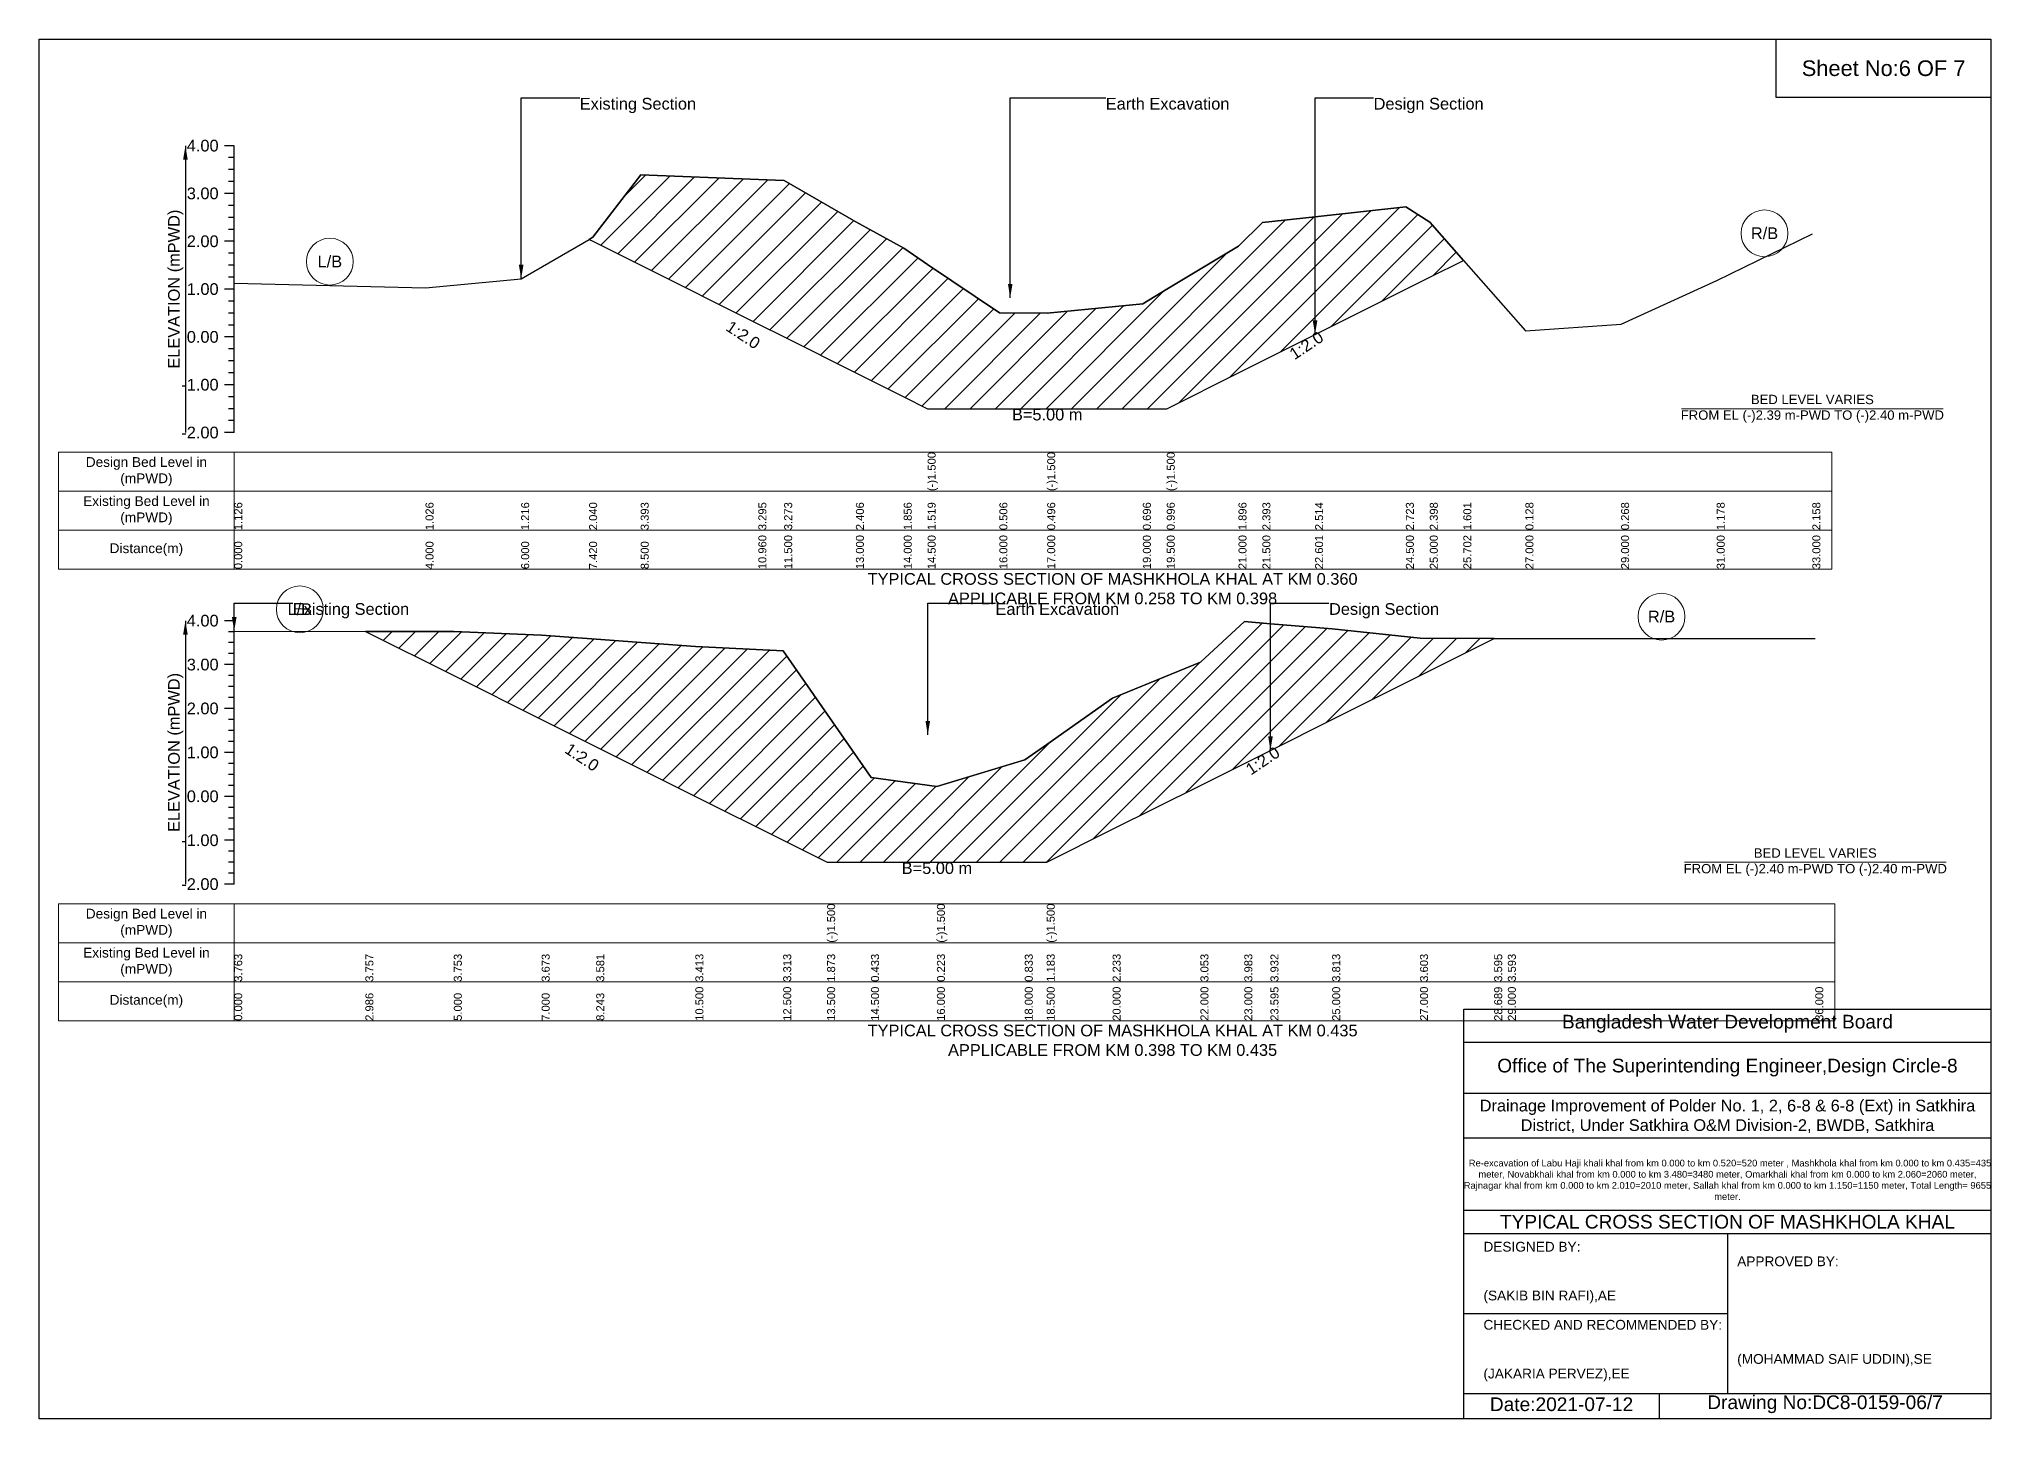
# Model space of a CAD drawing. Header units: inches. Extents: x 91000 to 648000, y -5656 to 141.
# Drawn here: x 230000 to 238000, y -5656 to 0 of the extents above; entities that cross this region are included whole.
import ezdxf

# ---------------------------------------------------------------- set-up
doc = ezdxf.new("R2010")
doc.units = ezdxf.units.IN
doc.header["$LTSCALE"] = 7
doc.header["$MEASUREMENT"] = 0
for name, color, linetype, lineweight in [('Cross section Data Border', 7, 'Continuous', 9), ('Cross Section Labels', 7, 'Continuous', 9), ('Existing_Bed_Level for Xsection', 7, 'Continuous', 25)]:
    doc.layers.add(name, color=color, linetype=linetype, lineweight=lineweight)
doc.styles.get("Standard").update_dxf_attribs({"font": 'arial.ttf'})
doc.dimstyles.get("Standard").update_dxf_attribs({"dimtxt": 0.18, "dimasz": 0.18, "dimexe": 0.18, "dimexo": 0.0625, "dimgap": 0.09, "dimtad": 0, "dimtih": 1, "dimtoh": 1, "dimdec": 4, "dimzin": 0, "dimdsep": 46, "dimtxsty": 'Standard', "dimcen": 0.09, "dimadec": 0, "dimazin": 0, "dimtfac": 1, "dimtdec": 4, "dimtofl": 0, "dimtmove": 0, "dimatfit": 3, "dimfxl": 1, "dimtolj": 1, "dimtzin": 0, "dimarcsym": 0})

msp = doc.modelspace()

# ---------------------------------------------------------------- hatches: boundary and pattern name
at = {"layer": 'Existing_Bed_Level for Xsection'}
h = msp.add_hatch(dxfattribs=at)
h.set_pattern_fill('ANSI31', color=256, scale=588, style=0)
h.paths.add_polyline_path([(232254.4, -821.3), (232270, -829.1), (232466, -927.1), (232948.2, -1168.2), (233054, -1221.1), (233348, -1368.1), (233544, -1466.1), (233642, -1515.1), (233936, -1515.1), (234132, -1515.1), (234524, -1515.1), (234622, -1515.1), (234916, -1368.1), (235014, -1319.1), (235229.8, -1211.2), (235602, -1025.1), (235700, -976.1), (235837.6, -907.3), (235700, -751.1), (235602, -687.4), (235229.8, -728.3), (235014, -752.1), (234916, -849.5), (234622, -1025.9), (234524, -1084.7), (234132, -1123.9), (233936, -1121.9), (233642, -923.5), (233544, -857.3), (233348, -749.5), (233054, -579.6), (232948.2, -575.3), (232466, -556.1), (232270, -812.2)])
h = msp.add_hatch(dxfattribs=at)
h.set_pattern_fill('ANSI31', color=256, scale=540, style=0)
h.paths.add_polyline_path([(231337.5, -2427.9), (231700, -2609.1), (232060, -2789.1), (232283.7, -2901), (232690, -3104.1), (233050, -3284.1), (233230, -3374.1), (233410, -3374.1), (233680, -3374.1), (234040, -3374.1), (234130, -3374.1), (234400, -3239.1), (234760, -3059.1), (234940, -2969.1), (235047, -2915.6), (235300, -2789.1), (235660, -2609.1), (235964, -2457.1), (235660, -2455.6), (235300, -2417.8), (235047, -2396.3), (234940, -2387.2), (234760, -2554.6), (234400, -2702.2), (234130, -2891.2), (234040, -2954.2), (233680, -3064), (233410, -3026.2), (233230, -2767), (233050, -2507.8), (232690, -2489.8), (232283.7, -2459.6), (232060, -2443), (231700, -2428.6)])

# ---------------------------------------------------------------- linework, layer by layer
for points in [[(230000, 0), (238000, 0), (238000, -5656), (230000, -5656)], [(237120, 0), (238000, 0), (238000, -240), (237120, -240)]]:
    msp.add_lwpolyline(points, close=True)
for points in [[(235840, -5656), (235840, -3976), (238000, -3976)], [(235840, -4112), (238000, -4112)], [(235840, -4320), (238000, -4320)], [(235840, -4504), (238000, -4504)], [(235840, -4800), (238000, -4800)], [(235840, -4896), (238000, -4896)], [(236920, -4896), (236920, -5552)], [(235840, -5224), (236920, -5224)], [(235840, -5552), (238000, -5552)], [(236640, -5552), (236640, -5656)]]:
    msp.add_lwpolyline(points)
at = {"layer": 'Cross section Data Border'}
for points in [[(230080, -1693.1), (237348, -1693.1), (237348, -2173.1), (230080, -2173.1)], [(230080, -3544.1), (237360, -3544.1), (237360, -4024.1), (230080, -4024.1)]]:
    msp.add_lwpolyline(points, close=True, dxfattribs=at)
for points in [[(230800, -1693.1), (230800, -2173.1)], [(230080, -1853.1), (237348, -1853.1)], [(230080, -2013.1), (237348, -2013.1)], [(230800, -3544.1), (230800, -4024.1)], [(230080, -3704.1), (237360, -3704.1)], [(230080, -3864.1), (237360, -3864.1)]]:
    msp.add_lwpolyline(points, dxfattribs=at)
at = {"layer": 'Cross Section Labels'}
for points in [[(236732.2, -1515.1), (237803.8, -1515.1)], [(236744.2, -3374.1), (237815.8, -3374.1)]]:
    msp.add_lwpolyline(points, dxfattribs=at)
for centre in [(237072, -796.2), (231192, -912.2), (231068.7, -2337.3), (236650, -2367.4)]:
    msp.add_circle(centre, 96, dxfattribs=at)
at = {"layer": 'Existing_Bed_Level for Xsection'}
for points in [[(230800, -437.1), (230760, -437.1)], [(230800, -1613.1), (230800, -1417.1), (230800, -1221.1), (230800, -1025.1), (230800, -829.1), (230800, -633.1), (230800, -437.1)], [(230800, -486.1), (230776, -486.1)], [(230800, -535.1), (230776, -535.1)], [(230800, -1000.4), (231584, -1020), (231976, -982.8), (232254.4, -821.3), (232270, -812.2), (232466, -556.1), (232948.2, -575.3), (233054, -579.6), (233348, -749.5), (233544, -857.3), (233642, -923.5), (233642, -923.5), (233936, -1121.9), (234132, -1123.9), (234132, -1123.9), (234524, -1084.7), (234622, -1025.9), (234622, -1025.9), (234916, -849.5), (235014, -752.1), (235229.8, -728.3), (235602, -687.4), (235700, -751.1), (235837.6, -907.3), (236092, -1196), (236484, -1168.6), (236876, -990.2), (237268, -798.1)], [(230800, -633.1), (230760, -633.1)], [(230800, -584.1), (230776, -584.1)], [(230800, -682.1), (230776, -682.1)], [(230800, -731.1), (230776, -731.1)], [(230800, -780.1), (230776, -780.1)], [(230800, -829.1), (230760, -829.1)], [(230800, -878.1), (230776, -878.1)], [(230800, -927.1), (230776, -927.1)], [(230800, -1025.1), (230760, -1025.1)], [(230800, -976.1), (230776, -976.1)], [(230800, -1074.1), (230776, -1074.1)], [(230800, -1123.1), (230776, -1123.1)], [(230800, -1172.1), (230776, -1172.1)], [(230800, -1221.1), (230760, -1221.1)], [(230800, -1270.1), (230776, -1270.1)], [(230800, -1319.1), (230776, -1319.1)], [(230800, -1417.1), (230760, -1417.1)], [(230800, -1368.1), (230776, -1368.1)], [(230800, -1466.1), (230776, -1466.1)], [(230800, -1515.1), (230776, -1515.1)], [(230800, -1564.1), (230776, -1564.1)], [(230800, -1613.1), (230760, -1613.1)], [(230800, -2384.1), (230760, -2384.1)], [(230800, -3464.1), (230800, -3284.1), (230800, -3104.1), (230800, -2924.1), (230800, -2744.1), (230800, -2564.1), (230800, -2384.1)], [(230800, -2426.8), (231337.5, -2427.9), (231700, -2428.6), (232060, -2443), (232283.7, -2459.6), (232690, -2489.8), (233050, -2507.8), (233230, -2767), (233230, -2767), (233410, -3026.2), (233680, -3064), (233680, -3064), (234040, -2954.2), (234130, -2891.2), (234130, -2891.2), (234400, -2702.2), (234760, -2554.6), (234940, -2387.2), (235047, -2396.3), (235300, -2417.8), (235660, -2455.6), (235964, -2457.1), (236020, -2457.4), (237280, -2457.4)], [(230800, -2429.1), (230776, -2429.1)], [(230800, -2474.1), (230776, -2474.1)], [(230800, -2519.1), (230776, -2519.1)], [(230800, -2564.1), (230760, -2564.1)], [(230800, -2609.1), (230776, -2609.1)], [(230800, -2654.1), (230776, -2654.1)], [(230800, -2699.1), (230776, -2699.1)], [(230800, -2744.1), (230760, -2744.1)], [(230800, -2789.1), (230776, -2789.1)], [(230800, -2834.1), (230776, -2834.1)], [(230800, -2879.1), (230776, -2879.1)], [(230800, -2924.1), (230760, -2924.1)], [(230800, -2969.1), (230776, -2969.1)], [(230800, -3014.1), (230776, -3014.1)], [(230800, -3104.1), (230760, -3104.1)], [(230800, -3059.1), (230776, -3059.1)], [(230800, -3149.1), (230776, -3149.1)], [(230800, -3194.1), (230776, -3194.1)], [(230800, -3239.1), (230776, -3239.1)], [(230800, -3284.1), (230760, -3284.1)], [(230800, -3329.1), (230776, -3329.1)], [(230800, -3374.1), (230776, -3374.1)], [(230800, -3419.1), (230776, -3419.1)], [(230800, -3464.1), (230760, -3464.1)]]:
    msp.add_lwpolyline(points, dxfattribs=at)
for points in [[(232254.4, -821.3), (232270, -829.1), (232466, -927.1), (232948.2, -1168.2), (233054, -1221.1), (233348, -1368.1), (233544, -1466.1), (233642, -1515.1), (233642, -1515.1), (233936, -1515.1), (234132, -1515.1), (234132, -1515.1), (234524, -1515.1), (234622, -1515.1), (234622, -1515.1), (234916, -1368.1), (235014, -1319.1), (235229.8, -1211.2), (235602, -1025.1), (235700, -976.1), (235837.6, -907.3), (235837.6, -907.3), (235837.6, -907.3), (235700, -751.1), (235602, -687.4), (235229.8, -728.3), (235014, -752.1), (234916, -849.5), (234622, -1025.9), (234622, -1025.9), (234524, -1084.7), (234132, -1123.9), (234132, -1123.9), (233936, -1121.9), (233642, -923.5), (233642, -923.5), (233544, -857.3), (233348, -749.5), (233054, -579.6), (232948.2, -575.3), (232466, -556.1), (232270, -812.2)], [(231337.5, -2427.9), (231337.5, -2427.9), (231700, -2609.1), (232060, -2789.1), (232283.7, -2901), (232690, -3104.1), (233050, -3284.1), (233230, -3374.1), (233230, -3374.1), (233410, -3374.1), (233680, -3374.1), (233680, -3374.1), (234040, -3374.1), (234130, -3374.1), (234130, -3374.1), (234400, -3239.1), (234760, -3059.1), (234940, -2969.1), (235047, -2915.6), (235300, -2789.1), (235660, -2609.1), (235964, -2457.1), (235964, -2457.1), (235964, -2457.1), (235660, -2455.6), (235300, -2417.8), (235047, -2396.3), (234940, -2387.2), (234760, -2554.6), (234400, -2702.2), (234130, -2891.2), (234130, -2891.2), (234040, -2954.2), (233680, -3064), (233680, -3064), (233410, -3026.2), (233230, -2767), (233230, -2767), (233050, -2507.8), (232690, -2489.8), (232283.7, -2459.6), (232060, -2443), (231700, -2428.6), (231337.5, -2427.9)]]:
    msp.add_lwpolyline(points, close=True, dxfattribs=at)

# ---------------------------------------------------------------- texts
at = {"attachment_point": 5}
for s, insert, char_height in [('Sheet No:6 OF 7', (237560, -120), 64), ('Bangladesh Water Development Board', (236920, -4036), 56), ('Office of The Superintending Engineer,Design Circle-8', (236920, -4216), 56)]:
    msp.add_mtext(s, dxfattribs=dict(at, insert=insert, char_height=char_height))
for s, insert, char_height, width, attachment_point in [('Drainage Improvement of Polder No. 1, 2, 6-8 & 6-8 (Ext) in Satkhira District, Under Satkhira O&M Division-2, BWDB, Satkhira', (236920, -4416), 48, 2240, 5), ('  Re-excavation of Labu Haji khali khal from km 0.000 to km 0.520=520 meter , Mashkhola khal from km 0.000 to km 0.435=435 meter, Novabkhali khal from km 0.000 to km 3.480=3480 meter, Omarkhali khal from km 0.000 to km 2.060=2060 meter, Rajnagar khal from km 0.000 to km 2.010=2010 meter, Sallah khal from km 0.000 to km 1.150=1150 meter, Total Length= 9655 meter. ', (236920, -4676), 27.4148, 2160, 5), ('TYPICAL CROSS SECTION OF MASHKHOLA KHAL', (236920, -4848), 56, 2240, 5), ('DESIGNED BY:^J^J^J(SAKIB BIN RAFI),AE', (235920, -5056), 40, 1120, 4), ('APPROVED BY:^J^J^J^J^J^J(MOHAMMAD SAIF UDDIN),SE', (236960, -5216), 40, 1120, 4), ('CHECKED AND RECOMMENDED BY:^J^J^J(JAKARIA PERVEZ),EE', (235920, -5376), 40, 1120, 4), ('Date:2021-07-12', (236240, -5596), 56, 1120, 5), ('Drawing No:DC8-0159-06/7', (237320, -5596), 56, 1760, 5)]:
    msp.add_mtext(s, dxfattribs=dict(insert=insert, char_height=char_height, width=width, attachment_point=attachment_point))
at = {"layer": 'Cross section Data Border', "char_height": 40, "width": 640, "attachment_point": 5}
for s, insert in [('Design Bed Level in (mPWD)', (230440, -1773.1)), ('Existing Bed Level in (mPWD)', (230440, -1933.1)), ('Distance(m)', (230440, -2093.1)), ('Design Bed Level in (mPWD)', (230440, -3624.1)), ('Existing Bed Level in (mPWD)', (230440, -3784.1)), ('Distance(m)', (230440, -3944.1))]:
    msp.add_mtext(s, dxfattribs=dict(at, insert=insert))
at = {"layer": 'Cross Section Labels'}
for s, insert, char_height, attachment_point in [('Existing Section', (232216, -241.1), 48, 1), ('Earth Excavation', (234372, -241.1), 48, 1), ('Design Section', (235469.8, -241.1), 48, 1), ('R/B', (237072, -796.2), 48, 5), ('L/B', (231192, -912.2), 48, 5), ('B=5.00 m', (234132, -1515.1), 48, 2), ('BED LEVEL VARIES ^JFROM EL (-)2.39 m-PWD TO (-)2.40 m-PWD', (237268, -1515.1), 38.4, 5), ('TYPICAL CROSS SECTION OF MASHKHOLA KHAL AT KM 0.360^JAPPLICABLE FROM KM 0.258 TO KM 0.398', (234400, -2253.1), 48, 5), ('L/B', (231068.7, -2337.3), 48, 5), ('Existing Section', (231040, -2312.1), 48, 1), ('Earth Excavation', (233920, -2312.1), 48, 1), ('Design Section', (235287, -2312.1), 48, 1), ('R/B', (236650, -2367.4), 48, 5), ('BED LEVEL VARIES ^JFROM EL (-)2.40 m-PWD TO (-)2.40 m-PWD', (237280, -3374.1), 38.4, 5), ('B=5.00 m', (233680, -3374.1), 48, 2), ('TYPICAL CROSS SECTION OF MASHKHOLA KHAL AT KM 0.435^JAPPLICABLE FROM KM 0.398 TO KM 0.435', (234400, -4104.1), 48, 5)]:
    msp.add_mtext(s, dxfattribs=dict(at, insert=insert, char_height=char_height, attachment_point=attachment_point))
at = {"layer": 'Cross Section Labels', "char_height": 48, "attachment_point": 2}
for insert, rotation in [((232899.2, -1192.7), 326.30993), ((235180.8, -1235.7), 33.69007), ((232238.7, -2923.5), 326.30993), ((235002, -2938.1), 33.69007)]:
    msp.add_mtext('1:2.0', dxfattribs=dict(at, insert=insert, rotation=rotation))
at = {"layer": 'Existing_Bed_Level for Xsection', "char_height": 48, "attachment_point": 6}
for s, insert in [('4.00', (230736, -437.1)), ('3.00', (230736, -633.1)), ('2.00', (230736, -829.1)), ('1.00', (230736, -1025.1)), ('0.00', (230736, -1221.1)), ('-1.00', (230736, -1417.1)), ('-2.00', (230736, -1613.1)), ('4.00', (230736, -2384.1)), ('3.00', (230736, -2564.1)), ('2.00', (230736, -2744.1)), ('1.00', (230736, -2924.1)), ('0.00', (230736, -3104.1)), ('-1.00', (230736, -3284.1)), ('-2.00', (230736, -3464.1))]:
    msp.add_mtext(s, dxfattribs=dict(at, insert=insert))
at = {"layer": 'Existing_Bed_Level for Xsection', "rotation": 90}
for s, insert, char_height, attachment_point in [('ELEVATION (mPWD)', (230560, -1025.1), 48, 5), ('(-)1.500', (233642, -1853.1), 32.8, 1), ('(-)1.500', (234132, -1853.1), 32.8, 1), ('(-)1.500', (234622, -1853.1), 32.8, 1), ('1.126', (230800, -2013.1), 32.8, 1), ('1.026', (231584, -2013.1), 32.8, 1), ('1.216', (231976, -2013.1), 32.8, 1), ('2.040', (232254.4, -2013.1), 32.8, 1), ('3.393', (232466, -2013.1), 32.8, 1), ('3.295', (232948.2, -2013.1), 32.8, 1), ('3.273', (233054, -2013.1), 32.8, 1), ('2.406', (233348, -2013.1), 32.8, 1), ('1.856', (233544, -2013.1), 32.8, 1), ('1.519', (233642, -2013.1), 32.8, 1), ('0.506', (233936, -2013.1), 32.8, 1), ('0.496', (234132, -2013.1), 32.8, 1), ('0.696', (234524, -2013.1), 32.8, 1), ('0.996', (234622, -2013.1), 32.8, 1), ('1.896', (234916, -2013.1), 32.8, 1), ('2.393', (235014, -2013.1), 32.8, 1), ('2.514', (235229.8, -2013.1), 32.8, 1), ('2.723', (235602, -2013.1), 32.8, 1), ('2.398', (235700, -2013.1), 32.8, 1), ('1.601', (235837.6, -2013.1), 32.8, 1), ('0.128', (236092, -2013.1), 32.8, 1), ('0.268', (236484, -2013.1), 32.8, 1), ('1.178', (236876, -2013.1), 32.8, 1), ('2.158', (237268, -2013.1), 32.8, 1), ('0.000', (230800, -2173.1), 32.8, 1), ('4.000', (231584, -2173.1), 32.8, 1), ('6.000', (231976, -2173.1), 32.8, 1), ('7.420', (232254.4, -2173.1), 32.8, 1), ('8.500', (232466, -2173.1), 32.8, 1), ('10.960', (232948.2, -2173.1), 32.8, 1), ('11.500', (233054, -2173.1), 32.8, 1), ('13.000', (233348, -2173.1), 32.8, 1), ('14.000', (233544, -2173.1), 32.8, 1), ('14.500', (233642, -2173.1), 32.8, 1), ('16.000', (233936, -2173.1), 32.8, 1), ('17.000', (234132, -2173.1), 32.8, 1), ('19.000', (234524, -2173.1), 32.8, 1), ('19.500', (234622, -2173.1), 32.8, 1), ('21.000', (234916, -2173.1), 32.8, 1), ('21.500', (235014, -2173.1), 32.8, 1), ('22.601', (235229.8, -2173.1), 32.8, 1), ('24.500', (235602, -2173.1), 32.8, 1), ('25.000', (235700, -2173.1), 32.8, 1), ('25.702', (235837.6, -2173.1), 32.8, 1), ('27.000', (236092, -2173.1), 32.8, 1), ('29.000', (236484, -2173.1), 32.8, 1), ('31.000', (236876, -2173.1), 32.8, 1), ('33.000', (237268, -2173.1), 32.8, 1), ('ELEVATION (mPWD)', (230560, -2924.1), 48, 5), ('(-)1.500', (233230, -3704.1), 32.8, 1), ('(-)1.500', (233680, -3704.1), 32.8, 1), ('(-)1.500', (234130, -3704.1), 32.8, 1), ('3.763', (230800, -3864.1), 32.8, 1), ('3.757', (231337.5, -3864.1), 32.8, 1), ('3.753', (231700, -3864.1), 32.8, 1), ('3.673', (232060, -3864.1), 32.8, 1), ('3.581', (232283.7, -3864.1), 32.8, 1), ('3.413', (232690, -3864.1), 32.8, 1), ('3.313', (233050, -3864.1), 32.8, 1), ('1.873', (233230, -3864.1), 32.8, 1), ('0.433', (233410, -3864.1), 32.8, 1), ('0.223', (233680, -3864.1), 32.8, 1), ('0.833', (234040, -3864.1), 32.8, 1), ('1.183', (234130, -3864.1), 32.8, 1), ('2.233', (234400, -3864.1), 32.8, 1), ('3.053', (234760, -3864.1), 32.8, 1), ('3.983', (234940, -3864.1), 32.8, 1), ('3.932', (235047, -3864.1), 32.8, 1), ('3.813', (235300, -3864.1), 32.8, 1), ('3.603', (235660, -3864.1), 32.8, 1), ('3.595', (235964, -3864.1), 32.8, 1), ('3.593', (236020, -3864.1), 32.8, 1), ('0.000', (230800, -4024.1), 32.8, 1), ('2.986', (231337.5, -4024.1), 32.8, 1), ('5.000', (231700, -4024.1), 32.8, 1), ('7.000', (232060, -4024.1), 32.8, 1), ('8.243', (232283.7, -4024.1), 32.8, 1), ('10.500', (232690, -4024.1), 32.8, 1), ('12.500', (233050, -4024.1), 32.8, 1), ('13.500', (233230, -4024.1), 32.8, 1), ('14.500', (233410, -4024.1), 32.8, 1), ('16.000', (233680, -4024.1), 32.8, 1), ('18.000', (234040, -4024.1), 32.8, 1), ('18.500', (234130, -4024.1), 32.8, 1), ('20.000', (234400, -4024.1), 32.8, 1), ('22.000', (234760, -4024.1), 32.8, 1), ('23.000', (234940, -4024.1), 32.8, 1), ('23.595', (235047, -4024.1), 32.8, 1), ('25.000', (235300, -4024.1), 32.8, 1), ('27.000', (235660, -4024.1), 32.8, 1), ('28.689', (235964, -4024.1), 32.8, 1), ('29.000', (236020, -4024.1), 32.8, 1), ('36.000', (237280, -4024.1), 32.8, 1)]:
    msp.add_mtext(s, dxfattribs=dict(at, insert=insert, char_height=char_height, attachment_point=attachment_point))

# ---------------------------------------------------------------- leaders
at = {"layer": 'Cross Section Labels', "annotation_type": 0, "has_hookline": 1, "hookline_direction": 0}
for points, text_width in [([(231976, -982.8), (231976, -241.1), (232215.9, -241.1)], 467.2), ([(233980.4, -1061), (233980.4, -241.1), (234371.9, -241.1)], 497), ([(235229.8, -1211.2), (235229.8, -241.1), (235469.7, -241.1)], 441.2), ([(230800, -2426.8), (230800, -2312.1), (231039.9, -2312.1)], 467.2), ([(233642.5, -2852.3), (233642.5, -2312.1), (233919.9, -2312.1)], 497), ([(235047, -2915.6), (235047, -2312.1), (235286.9, -2312.1)], 441.2)]:
    msp.add_leader(points, dimstyle='Standard', override={"dimasz": 57.6}, dxfattribs=dict(at, text_width=text_width))
at = {"layer": 'Existing_Bed_Level for Xsection'}
for points in [[(230600, -437.1), (230600, -1613.1)], [(230600, -2384.1), (230600, -3464.1)]]:
    msp.add_leader(points, dimstyle='Standard', override={"dimasz": 57.6}, dxfattribs=at)

doc.saveas('drawing.dxf')
